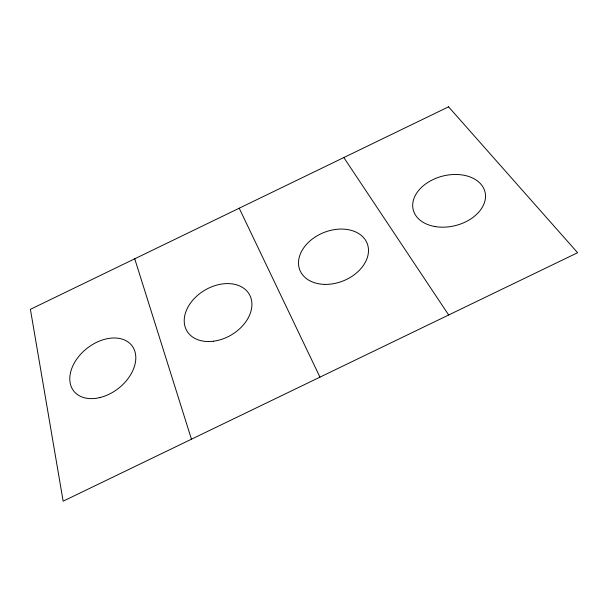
<?xml version="1.0" encoding="UTF-8"?>
<svg xmlns="http://www.w3.org/2000/svg" width="608" height="608" viewBox="0 0 608 608"><rect width="100%" height="100%" fill="white"/><g stroke="black" fill="none" stroke-linecap="round" stroke-linejoin="round"><path stroke-width="0.91" d="M343.824 157.556L448.674 314.982M239.21 208.21L319.96 377.142M134.74 258.803L191.452 439.204M448.575 106.833L30.4 309.32L63.148 501.167L577.6 252.723L448.575 106.833M99.796 397.594A36.898 25.452 -38.1 0 0 132.772 346.856A36.898 25.452 -38.1 0 0 75.825 360.483A36.898 25.452 -38.1 0 0 99.796 397.594M213.461 341.217A36.184 26.015 -30.5 0 0 249.409 294.5A36.184 26.015 -30.5 0 0 191.322 301.971A36.184 26.015 -30.5 0 0 213.461 341.217M324.535 284.377A36.206 26.053 -21.7 0 0 367.278 243.702A36.206 26.053 -21.7 0 0 308.682 242.128A36.206 26.053 -21.7 0 0 324.535 284.377M435.282 226.594A36.989 25.559 -14 0 0 485.184 192.774A36.989 25.559 -14 0 0 426.831 183.107A36.989 25.559 -14 0 0 435.282 226.594"/></g></svg>
